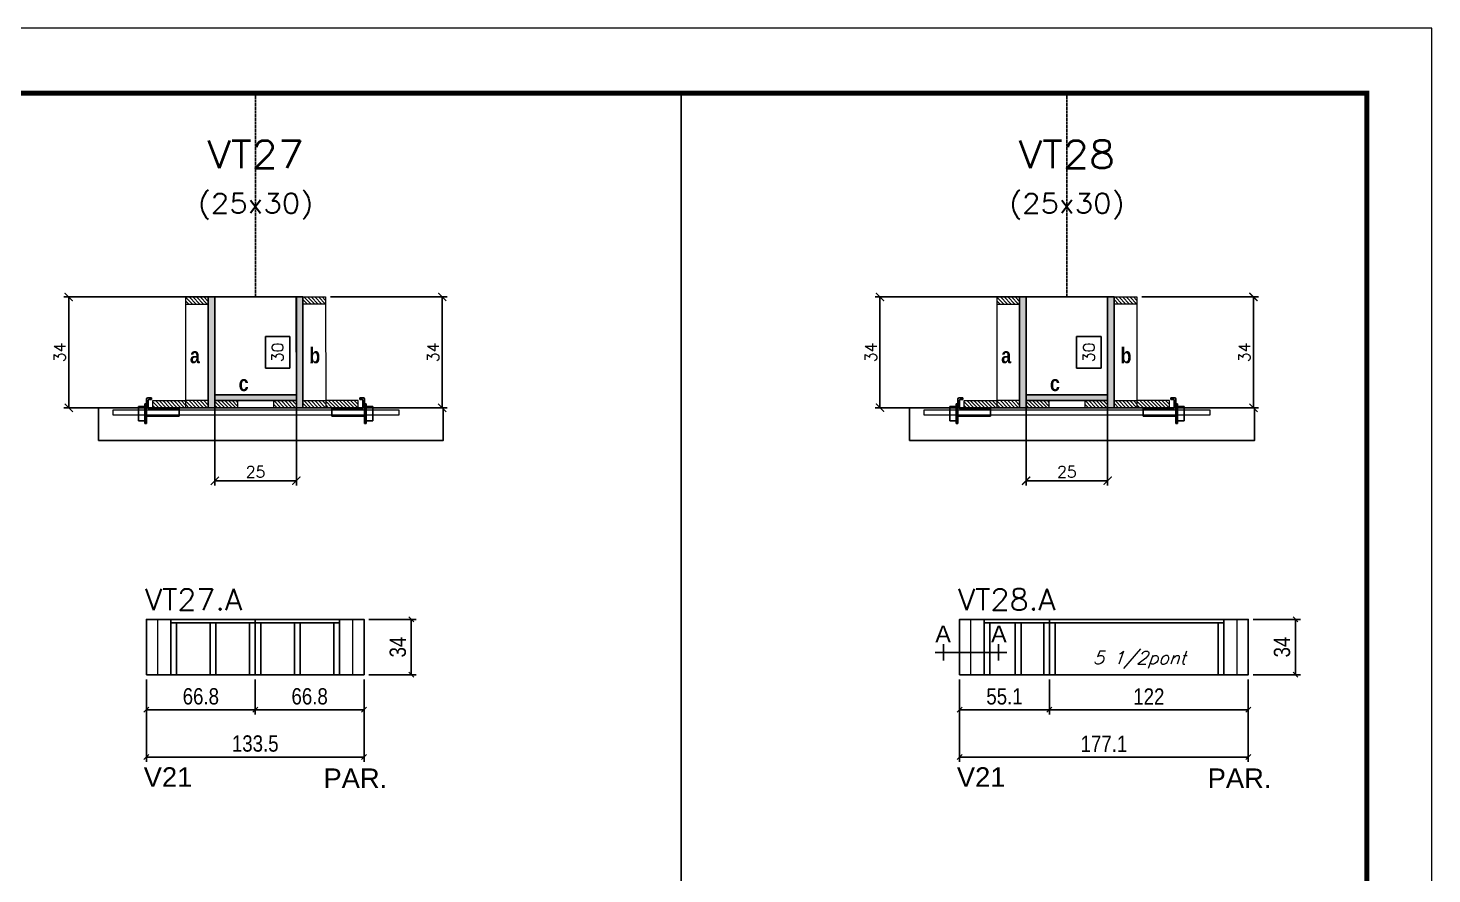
# Model space of a CAD drawing. Extents: x 137137 to 143418, y 10464 to 34486.
# Drawn here: x 137761 to 138622, y 27075 to 27594 of the extents above; entities that cross this region are included whole.
import ezdxf
from ezdxf.enums import TextEntityAlignment as Align

# ---------------------------------------------------------------- set-up
doc = ezdxf.new("R2010")
doc.units = 0
doc.linetypes.add('DASHED', pattern=[0.75, 0.5, -0.25])
doc.linetypes.add('HIDDEN', pattern=[0.375, 0.25, -0.125])
for name, color, linetype in [('5', 5, 'Continuous'), ('barrote', 251, 'Continuous'), ('COTA', 241, 'Continuous'), ('Cota Seção (2x)', 4, 'Continuous'), ('detalhes', 4, 'Continuous'), ('Painéis', 200, 'Continuous'), ('presilha', 1, 'Continuous'), ('SARR_2.2x7', 40, 'Continuous'), ('SARR_3.5x7', 81, 'Continuous'), ('texto', 7, 'Continuous'), ('Texto de Titulo', 7, 'Continuous'), ('Texto Qtd Sarr', 242, 'Continuous')]:
    doc.layers.add(name, color=color, linetype=linetype)
for name, color, linetype, lineweight in [('CONCRETO', 251, 'Continuous', 25), ('Escoras', 2, 'Continuous', 25), ('Folhas', 255, 'Continuous', 9), ('Hachura', 251, 'Continuous', 9), ('Madeira', 126, 'Continuous', 18), ('Sarr 2.2x7', 40, 'Continuous', 9), ('SARRAFO DE PRESSAO', 251, 'DASHED', 9), ('SCO-___-LAJ', 2, 'Continuous', 0), ('Texto Seção', 7, 'Continuous', 15)]:
    doc.layers.add(name, color=color, linetype=linetype, lineweight=lineweight)
doc.styles.add('ARIAL', font='arial.ttf')
doc.styles.add('COTA TECNICA', font='techl___.ttf', dxfattribs={"height": 10})
doc.styles.add('REGUA-120', font='ROMANS.shx', dxfattribs={"height": 15})
doc.styles.add('Romans', font='romans.shx')
doc.styles.get("Standard").update_dxf_attribs({"font": 'arial.ttf'})
doc.styles.add('TECNICA', font='techb___.ttf', dxfattribs={"height": 10})
doc.dimstyles.new('Cota Seção (2x)', dxfattribs={"dimtxt": 7, "dimasz": 5, "dimexe": 3, "dimexo": 3, "dimgap": 2, "dimtad": 3, "dimdec": 1, "dimlfac": 0.5, "dimzin": 12, "dimdsep": 46, "dimtxsty": 'Romans', "dimblk": 'ARCHTICK', "dimcen": 0, "dimclrd": 4, "dimclre": 4, "dimclrt": 1, "dimadec": 1, "dimazin": 3, "dimtfac": 1, "dimtdec": 1, "dimtmove": 0, "dimatfit": 3, "dimldrblk": 'OBLIQUE', "dimfxl": 1, "dimtolj": 1, "dimtzin": 12, "dimarcsym": 0})
doc.dimstyles.new('Cota Seção interna', dxfattribs={"dimtxt": 7, "dimasz": 6, "dimexe": 0.18, "dimexo": 2, "dimgap": -4, "dimtad": 3, "dimdec": 1, "dimlfac": 0.5, "dimzin": 12, "dimdsep": 46, "dimtxsty": 'Romans', "dimblk": 'ARCHTICK', "dimcen": 0.09, "dimse1": 1, "dimse2": 1, "dimsd1": 1, "dimsd2": 1, "dimclrd": 180, "dimclre": 5, "dimclrt": 1, "dimadec": 0, "dimazin": 3, "dimtfac": 1, "dimtdec": 1, "dimtofl": 0, "dimtmove": 0, "dimatfit": 3, "dimldrblk": 'ARCHTICK', "dimfxl": 1, "dimtolj": 1, "dimtzin": 0, "dimarcsym": 0})
doc.dimstyles.new('PAINEL', dxfattribs={"dimtxt": 10, "dimasz": 3, "dimexe": 3, "dimexo": 3, "dimgap": 3, "dimtad": 1, "dimdec": 1, "dimzin": 12, "dimdsep": 46, "dimtxsty": 'COTA TECNICA', "dimblk1": 'OBLIQUE', "dimblk2": 'OBLIQUE', "dimsah": 1, "dimcen": 0.9, "dimclrd": 4, "dimclre": 4, "dimclrt": 240, "dimadec": 1, "dimazin": 3, "dimtfac": 1, "dimtdec": 1, "dimtmove": 0, "dimatfit": 3, "dimfxl": 1, "dimtolj": 1, "dimtzin": 12, "dimarcsym": 0})
pattern_1 = [(315, (161341.9404, 19131.6818), (1.12253202, 1.12253202), [])]
pattern_2 = [(315, (161329.9404, 19131.6818), (1.12253202, 1.12253202), [])]
pattern_3 = [(315, (160844.2044, 19131.6818), (1.12253202, 1.12253202), [])]
pattern_4 = [(315, (160832.2044, 19131.6818), (1.12253202, 1.12253202), [])]

# ---------------------------------------------------------------- blocks, each defined once
blk = doc.blocks.new('_ArchTick')
at = {"color": 0, "linetype": 'ByBlock', "const_width": 0.15}
blk.add_lwpolyline([(-0.5, -0.5), (0.5, 0.5)], dxfattribs=at)
blk = doc.blocks.new('*D295')
at = {"layer": 'COTA', "color": 4, "lineweight": -2, "transparency": 16777216}
for p, q in [((138370.32, 27429.33), (138280.67, 27429.33)), ((138283.67, 27361.33), (138283.67, 27429.33)), ((138332.32, 27361.33), (138280.67, 27361.33))]:
    blk.add_line(p, q, dxfattribs=at)
at = {"layer": 'Defpoints', "color": 0, "transparency": 16777216}
for p in [(138283.67, 27429.33), (138373.32, 27429.33), (138335.32, 27361.33)]:
    blk.add_point(p, dxfattribs=at)
at = {"layer": 'COTA', "color": 4, "lineweight": -2, "transparency": 16777216, "xscale": 5, "yscale": 5, "zscale": 5}
for p, rotation in [((138283.67, 27429.33), 90), ((138283.67, 27361.33), 270)]:
    blk.add_blockref('_ArchTick', p, dxfattribs=dict(at, rotation=rotation))
at = {"layer": 'COTA', "color": 1, "transparency": 16777216, "insert": (138278.17, 27395.33), "char_height": 7, "attachment_point": 5, "rotation": 90, "style": 'Romans'}
blk.add_mtext('\\A1;34', dxfattribs=at)
blk = doc.blocks.new('_Oblique')
at = {"color": 0, "linetype": 'ByBlock', "lineweight": -2}
blk.add_line((-0.5, -0.5), (0.5, 0.5), dxfattribs=at)
blk = doc.blocks.new('*D296')
at = {"layer": 'COTA', "color": 4, "lineweight": -2, "transparency": 16777216}
for p, q in [((138444.31, 27429.33), (138515.8, 27429.33)), ((138512.8, 27361.33), (138512.8, 27429.33)), ((138464.32, 27361.33), (138515.8, 27361.33))]:
    blk.add_line(p, q, dxfattribs=at)
at = {"layer": 'Defpoints', "color": 0, "transparency": 16777216}
for p in [(138441.31, 27429.33), (138512.8, 27429.33), (138461.32, 27361.33)]:
    blk.add_point(p, dxfattribs=at)
at = {"layer": 'COTA', "color": 4, "lineweight": -2, "transparency": 16777216, "xscale": 5, "yscale": 5, "zscale": 5}
for p, rotation in [((138512.8, 27429.33), 90), ((138512.8, 27361.33), 270)]:
    blk.add_blockref('_ArchTick', p, dxfattribs=dict(at, rotation=rotation))
at = {"layer": 'COTA', "color": 1, "transparency": 16777216, "insert": (138507.3, 27395.33), "char_height": 7, "attachment_point": 5, "rotation": 90, "style": 'Romans'}
blk.add_mtext('\\A1;34', dxfattribs=at)
blk = doc.blocks.new('*D297')
at = {"layer": 'Cota Seção (2x)', "color": 180, "lineweight": -2, "transparency": 16777216}
for p, q in [((138419.32, 27404.99), (138404.32, 27404.99)), ((138404.32, 27404.99), (138404.32, 27385.66)), ((138419.32, 27385.66), (138419.32, 27404.99)), ((138404.32, 27385.66), (138419.32, 27385.66))]:
    blk.add_line(p, q, dxfattribs=at)
at = {"layer": 'Defpoints', "color": 0, "transparency": 16777216}
for p in [(138423.31, 27429.33), (138423.32, 27429.33), (138423.32, 27369.33)]:
    blk.add_point(p, dxfattribs=at)
at = {"layer": 'Cota Seção (2x)', "color": 1, "transparency": 16777216, "insert": (138411.82, 27395.33), "char_height": 7, "attachment_point": 5, "rotation": 90, "style": 'Romans'}
blk.add_mtext('\\A1;30', dxfattribs=at)
blk = doc.blocks.new('titulo1')
at = {"layer": 'Defpoints', "color": 252, "linetype": 'HIDDEN', "ltscale": 2}
blk.add_line((0, 0), (0, 125), dxfattribs=at)
at = {"layer": 'Defpoints', "style": 'Romans', "oblique": 15}
blk.add_attdef('FOLHA', text='', height=10, dxfattribs=at).set_placement((0, 15.58), align=Align.MIDDLE_CENTER)
at = {"layer": 'Texto Qtd Sarr', "color": 3, "style": 'Romans', "oblique": 15}
for tag, height, p in [('TITULO', 17, (0, 71.45)), ('SEÇÃO', 12, (0, 41.55))]:
    blk.add_attdef(tag, text='', height=height, dxfattribs=at).set_placement(p, align=Align.MIDDLE_CENTER)
blk = doc.blocks.new('PRESILHA METÁLICA 1')
at = {"layer": 'presilha'}
for p, q in [((0, 13), (6, 13)), ((0, 13), (0, 0)), ((6, 15.5), (7.5, 15.5)), ((6, -2.5), (6, 15.5)), ((6, 13), (6, 0)), ((7.5, 10.6), (7.5, 19.9)), ((7.5, 15.5), (7.5, -2.5)), ((12, 21), (8.6, 21)), ((9, 11.6), (9, 18.9)), ((12, 19.5), (9.6, 19.5)), ((12, 21), (12, 19.5)), ((6, 0), (0, 0)), ((37.5, 4.1), (7.5, 4.1)), ((37.5, 11), (9.6, 11)), ((37.5, 11), (37.5, 4.1)), ((7.5, -2.5), (6, -2.5))]:
    blk.add_line(p, q, dxfattribs=at)
for centre, radius, start, end in [((8.6, 19.9), 1.14, 90, 180), ((9.6, 18.9), 0.57, 90, 180), ((9.6, 11.6), 0.57, 180, 270)]:
    blk.add_arc(centre, radius, start, end, dxfattribs=at)
blk = doc.blocks.new('*D298')
at = {"layer": 'COTA', "color": 4, "lineweight": -2, "transparency": 16777216}
for p, q in [((138373.32, 27362.73), (138373.32, 27313.6)), ((138423.32, 27362.73), (138423.32, 27313.6)), ((138373.32, 27316.6), (138423.32, 27316.6))]:
    blk.add_line(p, q, dxfattribs=at)
at = {"layer": 'Defpoints', "color": 0, "transparency": 16777216}
for p in [(138373.32, 27365.73), (138423.32, 27365.73), (138423.32, 27316.6)]:
    blk.add_point(p, dxfattribs=at)
at = {"layer": 'COTA', "color": 4, "lineweight": -2, "transparency": 16777216, "xscale": 5, "yscale": 5, "zscale": 5, "rotation": 180}
blk.add_blockref('_ArchTick', (138373.32, 27316.6), dxfattribs=at)
at = {"layer": 'COTA', "color": 4, "lineweight": -2, "transparency": 16777216, "xscale": 5, "yscale": 5, "zscale": 5}
blk.add_blockref('_ArchTick', (138423.32, 27316.6), dxfattribs=at)
at = {"layer": 'COTA', "color": 1, "transparency": 16777216, "insert": (138398.32, 27322.1), "char_height": 7, "attachment_point": 5, "style": 'Romans'}
blk.add_mtext('\\A1;25', dxfattribs=at)
blk = doc.blocks.new('*D299')
at = {"layer": 'COTA', "color": 4, "linetype": 'ByBlock', "lineweight": -2, "transparency": 16777216}
for p, q in [((138512.6, 27231.53), (138541.58, 27231.53)), ((138538.58, 27231.53), (138538.58, 27197.53)), ((138512.6, 27197.53), (138541.58, 27197.53))]:
    blk.add_line(p, q, dxfattribs=at)
at = {"layer": 'Defpoints', "color": 0, "linetype": 'ByBlock', "transparency": 16777216}
for p in [(138509.6, 27231.53), (138509.6, 27197.53), (138538.58, 27197.53)]:
    blk.add_point(p, dxfattribs=at)
at = {"layer": 'COTA', "color": 4, "linetype": 'ByBlock', "lineweight": -2, "transparency": 16777216, "xscale": 3, "yscale": 3, "zscale": 3}
for p, rotation in [((138538.58, 27231.53), 90), ((138538.58, 27197.53), 270)]:
    blk.add_blockref('_Oblique', p, dxfattribs=dict(at, rotation=rotation))
at = {"layer": 'COTA', "color": 240, "linetype": 'ByBlock', "transparency": 16777216, "insert": (138530.36, 27214.53), "char_height": 10, "attachment_point": 5, "rotation": 90, "style": 'COTA TECNICA'}
blk.add_mtext('\\A1;34', dxfattribs=at)
blk = doc.blocks.new('*D300')
at = {"layer": 'Defpoints', "color": 0, "linetype": 'ByBlock', "transparency": 16777216}
for p in [(138332.5, 27197.53), (138509.6, 27197.53), (138332.5, 27147.05)]:
    blk.add_point(p, dxfattribs=at)
at = {"layer": 'Escoras', "color": 4, "linetype": 'ByBlock', "lineweight": -2, "transparency": 16777216}
for p, q in [((138332.5, 27194.53), (138332.5, 27144.05)), ((138509.6, 27194.53), (138509.6, 27144.05)), ((138509.6, 27147.05), (138332.5, 27147.05))]:
    blk.add_line(p, q, dxfattribs=at)
at = {"layer": 'Escoras', "color": 4, "linetype": 'ByBlock', "lineweight": -2, "transparency": 16777216, "xscale": 3, "yscale": 3, "zscale": 3, "rotation": 180}
blk.add_blockref('_Oblique', (138332.5, 27147.05), dxfattribs=at)
at = {"layer": 'Escoras', "color": 4, "linetype": 'ByBlock', "lineweight": -2, "transparency": 16777216, "xscale": 3, "yscale": 3, "zscale": 3}
blk.add_blockref('_Oblique', (138509.6, 27147.05), dxfattribs=at)
at = {"layer": 'Escoras', "color": 240, "linetype": 'ByBlock', "transparency": 16777216, "insert": (138421.05, 27155.13), "char_height": 10, "attachment_point": 5, "style": 'COTA TECNICA'}
blk.add_mtext('\\A1;177.1', dxfattribs=at)
blk = doc.blocks.new('*D843')
at = {"layer": 'Defpoints', "color": 0, "linetype": 'ByBlock', "transparency": 16777216}
for p in [(138332.5, 27197.53), (138387.6, 27197.53), (138387.6, 27176.1)]:
    blk.add_point(p, dxfattribs=at)
at = {"layer": 'Escoras', "color": 4, "linetype": 'ByBlock', "lineweight": -2, "transparency": 16777216}
for p, q in [((138332.5, 27194.53), (138332.5, 27173.1)), ((138387.6, 27194.53), (138387.6, 27173.1)), ((138332.5, 27176.1), (138387.6, 27176.1))]:
    blk.add_line(p, q, dxfattribs=at)
at = {"layer": 'Escoras', "color": 4, "linetype": 'ByBlock', "lineweight": -2, "transparency": 16777216, "xscale": 3, "yscale": 3, "zscale": 3, "rotation": 180}
blk.add_blockref('_Oblique', (138332.5, 27176.1), dxfattribs=at)
at = {"layer": 'Escoras', "color": 4, "linetype": 'ByBlock', "lineweight": -2, "transparency": 16777216, "xscale": 3, "yscale": 3, "zscale": 3}
blk.add_blockref('_Oblique', (138387.6, 27176.1), dxfattribs=at)
at = {"layer": 'Escoras', "color": 240, "linetype": 'ByBlock', "transparency": 16777216, "insert": (138360.05, 27184.21), "char_height": 10, "attachment_point": 5, "style": 'COTA TECNICA'}
blk.add_mtext('\\A1;55.1', dxfattribs=at)
blk = doc.blocks.new('*D844')
at = {"layer": 'Defpoints', "color": 0, "linetype": 'ByBlock', "transparency": 16777216}
for p in [(138387.6, 27197.53), (138509.6, 27197.53), (138509.6, 27176.1)]:
    blk.add_point(p, dxfattribs=at)
at = {"layer": 'Escoras', "color": 4, "linetype": 'ByBlock', "lineweight": -2, "transparency": 16777216}
for p, q in [((138387.6, 27194.53), (138387.6, 27173.1)), ((138509.6, 27194.53), (138509.6, 27173.1)), ((138387.6, 27176.1), (138509.6, 27176.1))]:
    blk.add_line(p, q, dxfattribs=at)
at = {"layer": 'Escoras', "color": 4, "linetype": 'ByBlock', "lineweight": -2, "transparency": 16777216, "xscale": 3, "yscale": 3, "zscale": 3, "rotation": 180}
blk.add_blockref('_Oblique', (138387.6, 27176.1), dxfattribs=at)
at = {"layer": 'Escoras', "color": 4, "linetype": 'ByBlock', "lineweight": -2, "transparency": 16777216, "xscale": 3, "yscale": 3, "zscale": 3}
blk.add_blockref('_Oblique', (138509.6, 27176.1), dxfattribs=at)
at = {"layer": 'Escoras', "color": 240, "linetype": 'ByBlock', "transparency": 16777216, "insert": (138448.6, 27184.16), "char_height": 10, "attachment_point": 5, "style": 'COTA TECNICA'}
blk.add_mtext('\\A1;122', dxfattribs=at)
blk = doc.blocks.new('*D303')
at = {"layer": 'COTA', "color": 4, "lineweight": -2, "transparency": 16777216}
for p, q in [((137872.58, 27429.33), (137782.94, 27429.33)), ((137785.94, 27361.33), (137785.94, 27429.33)), ((137834.58, 27361.33), (137782.94, 27361.33))]:
    blk.add_line(p, q, dxfattribs=at)
at = {"layer": 'Defpoints', "color": 0, "transparency": 16777216}
for p in [(137785.94, 27429.33), (137875.58, 27429.33), (137837.58, 27361.33)]:
    blk.add_point(p, dxfattribs=at)
at = {"layer": 'COTA', "color": 4, "lineweight": -2, "transparency": 16777216, "xscale": 5, "yscale": 5, "zscale": 5}
for p, rotation in [((137785.94, 27429.33), 90), ((137785.94, 27361.33), 270)]:
    blk.add_blockref('_ArchTick', p, dxfattribs=dict(at, rotation=rotation))
at = {"layer": 'COTA', "color": 1, "transparency": 16777216, "insert": (137780.44, 27395.33), "char_height": 7, "attachment_point": 5, "rotation": 90, "style": 'Romans'}
blk.add_mtext('\\A1;34', dxfattribs=at)
blk = doc.blocks.new('*D304')
at = {"layer": 'COTA', "color": 4, "lineweight": -2, "transparency": 16777216}
for p, q in [((137946.57, 27429.33), (138018.06, 27429.33)), ((138015.06, 27361.33), (138015.06, 27429.33)), ((137966.58, 27361.33), (138018.06, 27361.33))]:
    blk.add_line(p, q, dxfattribs=at)
at = {"layer": 'Defpoints', "color": 0, "transparency": 16777216}
for p in [(137943.57, 27429.33), (138015.06, 27429.33), (137963.58, 27361.33)]:
    blk.add_point(p, dxfattribs=at)
at = {"layer": 'COTA', "color": 4, "lineweight": -2, "transparency": 16777216, "xscale": 5, "yscale": 5, "zscale": 5}
for p, rotation in [((138015.06, 27429.33), 90), ((138015.06, 27361.33), 270)]:
    blk.add_blockref('_ArchTick', p, dxfattribs=dict(at, rotation=rotation))
at = {"layer": 'COTA', "color": 1, "transparency": 16777216, "insert": (138009.56, 27395.33), "char_height": 7, "attachment_point": 5, "rotation": 90, "style": 'Romans'}
blk.add_mtext('\\A1;34', dxfattribs=at)
blk = doc.blocks.new('*D305')
at = {"layer": 'Cota Seção (2x)', "color": 180, "lineweight": -2, "transparency": 16777216}
for p, q in [((137921.58, 27404.99), (137906.58, 27404.99)), ((137906.58, 27404.99), (137906.58, 27385.66)), ((137921.58, 27385.66), (137921.58, 27404.99)), ((137906.58, 27385.66), (137921.58, 27385.66))]:
    blk.add_line(p, q, dxfattribs=at)
at = {"layer": 'Defpoints', "color": 0, "transparency": 16777216}
for p in [(137925.57, 27429.33), (137925.58, 27429.33), (137925.58, 27369.33)]:
    blk.add_point(p, dxfattribs=at)
at = {"layer": 'Cota Seção (2x)', "color": 1, "transparency": 16777216, "insert": (137914.08, 27395.33), "char_height": 7, "attachment_point": 5, "rotation": 90, "style": 'Romans'}
blk.add_mtext('\\A1;30', dxfattribs=at)
blk = doc.blocks.new('*D306')
at = {"layer": 'COTA', "color": 4, "lineweight": -2, "transparency": 16777216}
for p, q in [((137875.58, 27362.73), (137875.58, 27313.6)), ((137925.58, 27362.73), (137925.58, 27313.6)), ((137875.58, 27316.6), (137925.58, 27316.6))]:
    blk.add_line(p, q, dxfattribs=at)
at = {"layer": 'Defpoints', "color": 0, "transparency": 16777216}
for p in [(137875.58, 27365.73), (137925.58, 27365.73), (137925.58, 27316.6)]:
    blk.add_point(p, dxfattribs=at)
at = {"layer": 'COTA', "color": 4, "lineweight": -2, "transparency": 16777216, "xscale": 5, "yscale": 5, "zscale": 5, "rotation": 180}
blk.add_blockref('_ArchTick', (137875.58, 27316.6), dxfattribs=at)
at = {"layer": 'COTA', "color": 4, "lineweight": -2, "transparency": 16777216, "xscale": 5, "yscale": 5, "zscale": 5}
blk.add_blockref('_ArchTick', (137925.58, 27316.6), dxfattribs=at)
at = {"layer": 'COTA', "color": 1, "transparency": 16777216, "insert": (137900.58, 27322.1), "char_height": 7, "attachment_point": 5, "style": 'Romans'}
blk.add_mtext('\\A1;25', dxfattribs=at)
blk = doc.blocks.new('*D307')
at = {"layer": 'COTA', "color": 4, "linetype": 'ByBlock', "lineweight": -2, "transparency": 16777216}
for p, q in [((137970.11, 27231.53), (137999.09, 27231.53)), ((137996.09, 27231.53), (137996.09, 27197.53)), ((137970.11, 27197.53), (137999.09, 27197.53))]:
    blk.add_line(p, q, dxfattribs=at)
at = {"layer": 'Defpoints', "color": 0, "linetype": 'ByBlock', "transparency": 16777216}
for p in [(137967.11, 27231.53), (137967.11, 27197.53), (137996.09, 27197.53)]:
    blk.add_point(p, dxfattribs=at)
at = {"layer": 'COTA', "color": 4, "linetype": 'ByBlock', "lineweight": -2, "transparency": 16777216, "xscale": 3, "yscale": 3, "zscale": 3}
for p, rotation in [((137996.09, 27231.53), 90), ((137996.09, 27197.53), 270)]:
    blk.add_blockref('_Oblique', p, dxfattribs=dict(at, rotation=rotation))
at = {"layer": 'COTA', "color": 240, "linetype": 'ByBlock', "transparency": 16777216, "insert": (137987.87, 27214.53), "char_height": 10, "attachment_point": 5, "rotation": 90, "style": 'COTA TECNICA'}
blk.add_mtext('\\A1;34', dxfattribs=at)
blk = doc.blocks.new('*D308')
at = {"layer": 'Defpoints', "color": 0, "linetype": 'ByBlock', "transparency": 16777216}
for p in [(137833.61, 27197.53), (137967.11, 27197.53), (137833.61, 27147.05)]:
    blk.add_point(p, dxfattribs=at)
at = {"layer": 'Escoras', "color": 4, "linetype": 'ByBlock', "lineweight": -2, "transparency": 16777216}
for p, q in [((137833.61, 27194.53), (137833.61, 27144.05)), ((137967.11, 27194.53), (137967.11, 27144.05)), ((137967.11, 27147.05), (137833.61, 27147.05))]:
    blk.add_line(p, q, dxfattribs=at)
at = {"layer": 'Escoras', "color": 4, "linetype": 'ByBlock', "lineweight": -2, "transparency": 16777216, "xscale": 3, "yscale": 3, "zscale": 3, "rotation": 180}
blk.add_blockref('_Oblique', (137833.61, 27147.05), dxfattribs=at)
at = {"layer": 'Escoras', "color": 4, "linetype": 'ByBlock', "lineweight": -2, "transparency": 16777216, "xscale": 3, "yscale": 3, "zscale": 3}
blk.add_blockref('_Oblique', (137967.11, 27147.05), dxfattribs=at)
at = {"layer": 'Escoras', "color": 240, "linetype": 'ByBlock', "transparency": 16777216, "insert": (137900.36, 27155.27), "char_height": 10, "attachment_point": 5, "style": 'COTA TECNICA'}
blk.add_mtext('\\A1;133.5', dxfattribs=at)
blk = doc.blocks.new('*D847')
at = {"layer": 'Defpoints', "color": 0, "linetype": 'ByBlock', "transparency": 16777216}
for p in [(137833.61, 27197.53), (137900.36, 27197.53), (137900.36, 27176.1)]:
    blk.add_point(p, dxfattribs=at)
at = {"layer": 'Escoras', "color": 4, "linetype": 'ByBlock', "lineweight": -2, "transparency": 16777216}
for p, q in [((137833.61, 27194.53), (137833.61, 27173.1)), ((137900.36, 27194.53), (137900.36, 27173.1)), ((137833.61, 27176.1), (137900.36, 27176.1))]:
    blk.add_line(p, q, dxfattribs=at)
at = {"layer": 'Escoras', "color": 4, "linetype": 'ByBlock', "lineweight": -2, "transparency": 16777216, "xscale": 3, "yscale": 3, "zscale": 3, "rotation": 180}
blk.add_blockref('_Oblique', (137833.61, 27176.1), dxfattribs=at)
at = {"layer": 'Escoras', "color": 4, "linetype": 'ByBlock', "lineweight": -2, "transparency": 16777216, "xscale": 3, "yscale": 3, "zscale": 3}
blk.add_blockref('_Oblique', (137900.36, 27176.1), dxfattribs=at)
at = {"layer": 'Escoras', "color": 240, "linetype": 'ByBlock', "transparency": 16777216, "insert": (137866.99, 27184.22), "char_height": 10, "attachment_point": 5, "style": 'COTA TECNICA'}
blk.add_mtext('\\A1;66.8', dxfattribs=at)
blk = doc.blocks.new('*D848')
at = {"layer": 'Defpoints', "color": 0, "linetype": 'ByBlock', "transparency": 16777216}
for p in [(137900.36, 27197.53), (137967.11, 27197.53), (137967.11, 27176.1)]:
    blk.add_point(p, dxfattribs=at)
at = {"layer": 'Escoras', "color": 4, "linetype": 'ByBlock', "lineweight": -2, "transparency": 16777216}
for p, q in [((137900.36, 27194.53), (137900.36, 27173.1)), ((137967.11, 27194.53), (137967.11, 27173.1)), ((137900.36, 27176.1), (137967.11, 27176.1))]:
    blk.add_line(p, q, dxfattribs=at)
at = {"layer": 'Escoras', "color": 4, "linetype": 'ByBlock', "lineweight": -2, "transparency": 16777216, "xscale": 3, "yscale": 3, "zscale": 3, "rotation": 180}
blk.add_blockref('_Oblique', (137900.36, 27176.1), dxfattribs=at)
at = {"layer": 'Escoras', "color": 4, "linetype": 'ByBlock', "lineweight": -2, "transparency": 16777216, "xscale": 3, "yscale": 3, "zscale": 3}
blk.add_blockref('_Oblique', (137967.11, 27176.1), dxfattribs=at)
at = {"layer": 'Escoras', "color": 240, "linetype": 'ByBlock', "transparency": 16777216, "insert": (137933.74, 27184.22), "char_height": 10, "attachment_point": 5, "style": 'COTA TECNICA'}
blk.add_mtext('\\A1;66.8', dxfattribs=at)
blk = doc.blocks.new('9999999999')
at = {"layer": 'Folhas'}
blk.add_lwpolyline([(98138.98, 34190.21), (99623.98, 34190.21), (99623.98, 35240.21), (98138.98, 35240.21)], close=True, dxfattribs=at)
at = {"layer": 'Folhas', "color": 30, "const_width": 3}
blk.add_lwpolyline([(98213.98, 34230.21), (99583.98, 34230.21), (99583.98, 35200.21), (98213.98, 35200.21)], close=True, dxfattribs=at)

msp = doc.modelspace()

# ---------------------------------------------------------------- hatches: boundary and pattern name
at = {"layer": 'Hachura'}
h = msp.add_hatch(dxfattribs=at)
h.set_pattern_fill('ANSI31', color=256, scale=0.5, angle=270, style=0)
h.set_pattern_definition([(315, (160832.2044, 19121.6818), (1.12253202, 1.12253202), [])])
h.paths.add_polyline_path([(137871.58, 27424.93), (137871.58, 27429.33), (137857.58, 27429.33), (137857.58, 27424.93)])
h = msp.add_hatch(color=256, dxfattribs=at)
h.dxf.hatch_style = 1
h.paths.add_polyline_path([(137871.58, 27429.33), (137875.58, 27429.33), (137875.58, 27361.33), (137871.58, 27361.33)])
h = msp.add_hatch(color=256, dxfattribs=at)
h.dxf.hatch_style = 1
h.paths.add_polyline_path([(137929.57, 27429.33), (137925.57, 27429.33), (137925.58, 27361.33), (137929.58, 27361.33)])
h = msp.add_hatch(dxfattribs=at)
h.set_pattern_fill('ANSI31', color=256, scale=0.5, angle=270, style=0)
h.set_pattern_definition([(315, (160844.2141, 19121.6818), (1.12253202, 1.12253202), [])])
h.paths.add_polyline_path([(137929.57, 27424.93), (137929.57, 27429.33), (137943.57, 27429.33), (137943.57, 27424.93)])
h = msp.add_hatch(dxfattribs=at)
h.set_pattern_fill('ANSI31', color=256, scale=0.5, angle=270, style=0)
h.set_pattern_definition([(315, (161329.9404, 19121.6818), (1.12253202, 1.12253202), [])])
h.paths.add_polyline_path([(138369.32, 27424.93), (138369.32, 27429.33), (138355.32, 27429.33), (138355.32, 27424.93)])
h = msp.add_hatch(color=256, dxfattribs=at)
h.dxf.hatch_style = 1
h.paths.add_polyline_path([(138369.32, 27429.33), (138373.32, 27429.33), (138373.32, 27361.33), (138369.32, 27361.33)])
h = msp.add_hatch(color=256, dxfattribs=at)
h.dxf.hatch_style = 1
h.paths.add_polyline_path([(138427.31, 27429.33), (138423.31, 27429.33), (138423.32, 27361.33), (138427.32, 27361.33)])
h = msp.add_hatch(dxfattribs=at)
h.set_pattern_fill('ANSI31', color=256, scale=0.5, angle=270, style=0)
h.set_pattern_definition([(315, (161341.95, 19121.6818), (1.12253202, 1.12253202), [])])
h.paths.add_polyline_path([(138427.31, 27424.93), (138427.31, 27429.33), (138441.31, 27429.33), (138441.31, 27424.93)])
h = msp.add_hatch(dxfattribs=at)
h.set_pattern_fill('ANSI31', color=256, scale=0.5, angle=270, style=0)
h.set_pattern_definition(pattern_4)
h.paths.add_polyline_path([(137837.58, 27361.33), (137837.58, 27365.73), (137857.58, 27365.73), (137857.58, 27361.33)])
h = msp.add_hatch(dxfattribs=at)
h.set_pattern_fill('ANSI31', color=256, scale=0.5, angle=270, style=0)
h.set_pattern_definition([(315, (160832.2044, 19058.0818), (1.12253202, 1.12253202), [])])
h.paths.add_polyline_path([(137871.58, 27361.33), (137871.58, 27365.73), (137857.58, 27365.73), (137857.58, 27361.33)])
h = msp.add_hatch(color=256, dxfattribs=at)
h.dxf.hatch_style = 1
h.paths.add_polyline_path([(137875.58, 27365.73), (137875.58, 27369.33), (137925.58, 27369.33), (137925.58, 27365.73)])
h = msp.add_hatch(dxfattribs=at)
h.set_pattern_fill('ANSI31', color=256, scale=0.5, angle=270, style=0)
h.set_pattern_definition(pattern_4)
h.paths.add_polyline_path([(137875.58, 27361.33), (137875.58, 27365.73), (137889.58, 27365.73), (137889.58, 27361.33)])
h = msp.add_hatch(dxfattribs=at)
h.set_pattern_fill('ANSI31', color=256, scale=0.5, angle=270, style=0)
h.set_pattern_definition(pattern_3)
h.paths.add_polyline_path([(137925.58, 27361.33), (137925.58, 27365.73), (137911.58, 27365.73), (137911.58, 27361.33)])
h = msp.add_hatch(dxfattribs=at)
h.set_pattern_fill('ANSI31', color=256, scale=0.5, angle=270, style=0)
h.set_pattern_definition([(315, (160844.2044, 19058.0818), (1.12253202, 1.12253202), [])])
h.paths.add_polyline_path([(137929.58, 27361.33), (137929.58, 27365.73), (137943.58, 27365.73), (137943.58, 27361.33)])
h = msp.add_hatch(dxfattribs=at)
h.set_pattern_fill('ANSI31', color=256, scale=0.5, angle=270, style=0)
h.set_pattern_definition(pattern_3)
h.paths.add_polyline_path([(137963.58, 27361.33), (137963.58, 27365.73), (137943.58, 27365.73), (137943.58, 27361.33)])
h = msp.add_hatch(dxfattribs=at)
h.set_pattern_fill('ANSI31', color=256, scale=0.5, angle=270, style=0)
h.set_pattern_definition(pattern_2)
h.paths.add_polyline_path([(138335.32, 27361.33), (138335.32, 27365.73), (138355.32, 27365.73), (138355.32, 27361.33)])
h = msp.add_hatch(dxfattribs=at)
h.set_pattern_fill('ANSI31', color=256, scale=0.5, angle=270, style=0)
h.set_pattern_definition([(315, (161329.9404, 19058.0818), (1.12253202, 1.12253202), [])])
h.paths.add_polyline_path([(138369.32, 27361.33), (138369.32, 27365.73), (138355.32, 27365.73), (138355.32, 27361.33)])
h = msp.add_hatch(color=256, dxfattribs=at)
h.dxf.hatch_style = 1
h.paths.add_polyline_path([(138373.32, 27365.73), (138373.32, 27369.33), (138423.32, 27369.33), (138423.32, 27365.73)])
h = msp.add_hatch(dxfattribs=at)
h.set_pattern_fill('ANSI31', color=256, scale=0.5, angle=270, style=0)
h.set_pattern_definition(pattern_2)
h.paths.add_polyline_path([(138373.32, 27361.33), (138373.32, 27365.73), (138387.32, 27365.73), (138387.32, 27361.33)])
h = msp.add_hatch(dxfattribs=at)
h.set_pattern_fill('ANSI31', color=256, scale=0.5, angle=270, style=0)
h.set_pattern_definition(pattern_1)
h.paths.add_polyline_path([(138423.32, 27361.33), (138423.32, 27365.73), (138409.32, 27365.73), (138409.32, 27361.33)])
h = msp.add_hatch(dxfattribs=at)
h.set_pattern_fill('ANSI31', color=256, scale=0.5, angle=270, style=0)
h.set_pattern_definition([(315, (161341.9404, 19058.0818), (1.12253202, 1.12253202), [])])
h.paths.add_polyline_path([(138427.32, 27361.33), (138427.32, 27365.73), (138441.32, 27365.73), (138441.32, 27361.33)])
h = msp.add_hatch(dxfattribs=at)
h.set_pattern_fill('ANSI31', color=256, scale=0.5, angle=270, style=0)
h.set_pattern_definition(pattern_1)
h.paths.add_polyline_path([(138461.32, 27361.33), (138461.32, 27365.73), (138441.32, 27365.73), (138441.32, 27361.33)])

# ---------------------------------------------------------------- linework, layer by layer
at = {"layer": 'barrote'}
for points in [[(137804.13, 27341.33), (138015.71, 27341.33), (138015.71, 27361.33), (137804.13, 27361.33)], [(138301.86, 27341.33), (138513.45, 27341.33), (138513.45, 27361.33), (138301.86, 27361.33)]]:
    msp.add_lwpolyline(points, close=True, dxfattribs=at)
at = {"layer": 'CONCRETO'}
for points in [[(137875.58, 27429.33), (137875.58, 27429.33), (137875.58, 27429.33), (137875.58, 27429.33), (137925.58, 27429.33), (137925.58, 27429.33), (137925.58, 27429.33), (137925.58, 27369.33), (137875.58, 27369.33), (137875.58, 27429.33)], [(138373.32, 27429.33), (138373.32, 27429.33), (138373.32, 27429.33), (138373.32, 27429.33), (138423.32, 27429.33), (138423.32, 27429.33), (138423.32, 27429.33), (138423.32, 27369.33), (138373.32, 27369.33), (138373.32, 27429.33)]]:
    msp.add_lwpolyline(points, close=True, dxfattribs=at)
at = {"layer": 'COTA', "linetype": 'ByBlock'}
msp.add_line((138161.66, 26783.57), (138161.66, 27554.33), dxfattribs=at)
at = {"layer": 'detalhes'}
for p, q in [((138361.42, 27211.2), (138317.58, 27211.2)), ((138322.58, 27216.2), (138322.58, 27206.2)), ((138356.42, 27216.2), (138356.42, 27206.2))]:
    msp.add_line(p, q, dxfattribs=at)
at = {"layer": 'Madeira'}
for points in [[(137871.58, 27424.93), (137871.58, 27429.33), (137857.58, 27429.33), (137857.58, 27424.93)], [(137871.58, 27429.33), (137857.58, 27429.33), (137857.58, 27361.33), (137871.58, 27361.33)], [(137929.57, 27424.93), (137929.57, 27429.33), (137943.57, 27429.33), (137943.57, 27424.93)], [(137929.57, 27429.33), (137943.57, 27429.33), (137943.58, 27361.33), (137929.58, 27361.33)], [(138369.32, 27424.93), (138369.32, 27429.33), (138355.32, 27429.33), (138355.32, 27424.93)], [(138369.32, 27429.33), (138355.32, 27429.33), (138355.32, 27361.33), (138369.32, 27361.33)], [(138427.31, 27424.93), (138427.31, 27429.33), (138441.31, 27429.33), (138441.31, 27424.93)], [(138427.31, 27429.33), (138441.31, 27429.33), (138441.32, 27361.33), (138427.32, 27361.33)], [(137837.58, 27361.33), (137837.58, 27365.73), (137857.58, 27365.73), (137857.58, 27361.33)], [(137871.58, 27361.33), (137871.58, 27365.73), (137857.58, 27365.73), (137857.58, 27361.33)], [(137875.58, 27361.33), (137875.58, 27365.73), (137889.58, 27365.73), (137889.58, 27361.33)], [(137925.58, 27361.33), (137925.58, 27365.73), (137911.58, 27365.73), (137911.58, 27361.33)], [(137929.58, 27361.33), (137929.58, 27365.73), (137943.58, 27365.73), (137943.58, 27361.33)], [(137963.58, 27361.33), (137963.58, 27365.73), (137943.58, 27365.73), (137943.58, 27361.33)], [(138335.32, 27361.33), (138335.32, 27365.73), (138355.32, 27365.73), (138355.32, 27361.33)], [(138369.32, 27361.33), (138369.32, 27365.73), (138355.32, 27365.73), (138355.32, 27361.33)], [(138373.32, 27361.33), (138373.32, 27365.73), (138387.32, 27365.73), (138387.32, 27361.33)], [(138423.32, 27361.33), (138423.32, 27365.73), (138409.32, 27365.73), (138409.32, 27361.33)], [(138427.32, 27361.33), (138427.32, 27365.73), (138441.32, 27365.73), (138441.32, 27361.33)], [(138461.32, 27361.33), (138461.32, 27365.73), (138441.32, 27365.73), (138441.32, 27361.33)]]:
    msp.add_lwpolyline(points, close=True, dxfattribs=at)
at = {"layer": 'Painéis', "linetype": 'ByBlock'}
for p, q in [((137900.36, 27197.53), (137900.36, 27231.53)), ((138387.6, 27197.53), (138387.6, 27231.53))]:
    msp.add_line(p, q, dxfattribs=at)
at = {"layer": 'Painéis'}
for points in [[(137871.58, 27429.33), (137875.58, 27429.33), (137875.58, 27361.33), (137871.58, 27361.33)], [(137929.57, 27429.33), (137925.57, 27429.33), (137925.58, 27361.33), (137929.58, 27361.33)], [(138369.32, 27429.33), (138373.32, 27429.33), (138373.32, 27361.33), (138369.32, 27361.33)], [(138427.31, 27429.33), (138423.31, 27429.33), (138423.32, 27361.33), (138427.32, 27361.33)], [(137875.58, 27365.73), (137875.58, 27369.33), (137925.58, 27369.33), (137925.58, 27365.73)], [(138373.32, 27365.73), (138373.32, 27369.33), (138423.32, 27369.33), (138423.32, 27365.73)]]:
    msp.add_lwpolyline(points, close=True, dxfattribs=at)
at = {"layer": 'Painéis', "linetype": 'ByBlock'}
for points in [[(137833.61, 27197.53), (137967.11, 27197.53), (137967.11, 27231.53), (137833.61, 27231.53)], [(138332.5, 27197.53), (138509.6, 27197.53), (138509.6, 27231.53), (138332.5, 27231.53)]]:
    msp.add_lwpolyline(points, close=True, dxfattribs=at)
at = {"layer": 'Sarr 2.2x7'}
for p, q in [((137840.61, 27197.53), (137840.61, 27231.53)), ((137960.11, 27231.53), (137960.11, 27197.53)), ((138339.5, 27197.53), (138339.5, 27231.53)), ((138502.6, 27231.53), (138502.6, 27197.53))]:
    msp.add_line(p, q, dxfattribs=at)
at = {"layer": 'SARR_2.2x7', "linetype": 'Continuous'}
for p, q in [((137900.36, 27229.33), (137848.61, 27229.33)), ((137952.11, 27229.33), (137900.36, 27229.33)), ((138387.6, 27229.33), (138347.5, 27229.33)), ((138494.6, 27229.33), (138387.6, 27229.33))]:
    msp.add_line(p, q, dxfattribs=at)
at = {"layer": 'SARR_3.5x7'}
for p, q in [((137848.61, 27231.53), (137848.61, 27197.53)), ((137852.11, 27229.33), (137852.11, 27197.53)), ((137872.74, 27229.33), (137872.74, 27197.53)), ((137876.24, 27229.33), (137876.24, 27197.53)), ((137896.86, 27229.33), (137896.86, 27197.53)), ((137903.86, 27229.33), (137903.86, 27197.53)), ((137924.49, 27229.33), (137924.49, 27197.53)), ((137927.99, 27229.33), (137927.99, 27197.53)), ((137948.61, 27229.33), (137948.61, 27197.53)), ((137952.11, 27231.53), (137952.11, 27197.53)), ((138347.5, 27231.53), (138347.5, 27197.53)), ((138351, 27229.33), (138351, 27197.53)), ((138366.68, 27229.33), (138366.68, 27197.53)), ((138370.18, 27229.33), (138370.18, 27197.53)), ((138384.1, 27229.33), (138384.1, 27197.53)), ((138391.1, 27229.33), (138391.1, 27197.53)), ((138491.1, 27229.33), (138491.1, 27197.53)), ((138494.6, 27231.53), (138494.6, 27197.53))]:
    msp.add_line(p, q, dxfattribs=at)
at = {"layer": 'SCO-___-LAJ', "color": 1}
for points in [[(137813.13, 27359.99), (137988.4, 27359.99), (137988.4, 27356.79), (137813.13, 27356.79)], [(138310.87, 27359.99), (138486.13, 27359.99), (138486.13, 27356.79), (138310.87, 27356.79)]]:
    msp.add_lwpolyline(points, close=True, dxfattribs=at)

# ---------------------------------------------------------------- block references
at = {"layer": 'presilha', "yscale": 0.6666666666666666, "zscale": 0.6666666666666666}
for p, xscale in [((137828.72, 27353.36), 0.6666666666666666), ((137972.45, 27353.36), -0.6666666666666666), ((138326.45, 27353.36), 0.6666666666666666), ((138470.19, 27353.36), -0.6666666666666666)]:
    msp.add_blockref('PRESILHA METÁLICA 1', p, dxfattribs=dict(at, xscale=xscale))
at = {"layer": 'SARRAFO DE PRESSAO', "color": 6, "linetype": 'ByBlock'}
msp.add_blockref('9999999999', (38998.31, -7645.88), dxfattribs=at)
at = {"layer": 'Texto Seção'}
ref = msp.add_blockref('titulo1', (137900.58, 27429.33), dxfattribs=at)
ref.add_attrib('TITULO', 'VT27', dxfattribs={"layer": 'Texto de Titulo', "color": 7, "height": 17, "style": 'Romans', "width": 1.1}).set_placement((137900.58, 27516.83), align=Align.MIDDLE_CENTER)
ref.add_attrib('SEÇÃO', '(25x30)', dxfattribs={"layer": 'Texto de Titulo', "color": 7, "height": 12, "style": 'Romans', "width": 1.1}).set_placement((137900.58, 27486.83), align=Align.MIDDLE_CENTER)
ref = msp.add_blockref('titulo1', (138398.32, 27429.33), dxfattribs=at)
ref.add_attrib('TITULO', 'VT28', dxfattribs={"layer": 'Texto de Titulo', "color": 7, "height": 17, "style": 'Romans', "width": 1.1}).set_placement((138398.32, 27516.83), align=Align.MIDDLE_CENTER)
ref.add_attrib('SEÇÃO', '(25x30)', dxfattribs={"layer": 'Texto de Titulo', "color": 7, "height": 12, "style": 'Romans', "width": 1.1}).set_placement((138398.32, 27486.83), align=Align.MIDDLE_CENTER)

# ---------------------------------------------------------------- texts
at = {"layer": '5', "linetype": 'Continuous'}
for s, p in [('V21', (137831.93, 27128.77)), ('PAR.', (137942.23, 27128.03)), ('V21', (138330.82, 27128.77)), ('PAR.', (138484.71, 27128.03))]:
    msp.add_text(s, height=12, rotation=0.00004, dxfattribs=at).set_placement(p)
at = {"layer": 'detalhes', "style": 'TECNICA'}
for s, p in [('b', (137933.52, 27388.65)), ('b', (138431.25, 27388.65)), ('a', (137860.28, 27388.66)), ('a', (138358.02, 27388.66)), ('c', (137890.18, 27371.56)), ('c', (138387.92, 27371.56))]:
    msp.add_text(s, height=9.6, dxfattribs=at).set_placement(p)
at = {"layer": 'detalhes', "color": 0, "linetype": 'Continuous', "style": 'ARIAL'}
for p in [(138322.38, 27222.62), (138356.62, 27222.62)]:
    msp.add_text('A', height=10.22, dxfattribs=at).set_placement(p, align=Align.MIDDLE_CENTER)
at = {"layer": 'texto', "color": 2, "insert": (138442.79, 27206.63), "char_height": 8, "attachment_point": 5, "style": 'Romans'}
msp.add_mtext('{\\Q19;\\C256;5 1/2pont}', dxfattribs=at)
at = {"layer": 'Texto Seção', "style": 'REGUA-120', "width": 1.05}
for s, p in [('VT27.A', (137832.67, 27237.18)), ('VT28.A', (138331.55, 27237.18))]:
    msp.add_text(s, height=13, dxfattribs=at).set_placement(p)

# ---------------------------------------------------------------- dimensions: what is measured, and where the dimension line sits
at = {"layer": 'COTA'}
for base, p1, p2, picture, middle in [((137785.94, 27429.33), (137837.58, 27361.33), (137875.58, 27429.33), '*D303', (137780.44, 27395.33)), ((138015.06, 27429.33), (137963.58, 27361.33), (137943.57, 27429.33), '*D304', (138009.56, 27395.33)), ((138283.67, 27429.33), (138335.32, 27361.33), (138373.32, 27429.33), '*D295', (138278.17, 27395.33)), ((138512.8, 27429.33), (138461.32, 27361.33), (138441.31, 27429.33), '*D296', (138507.3, 27395.33))]:
    dim = msp.add_linear_dim(base=base, p1=p1, p2=p2, angle=90, dimstyle='Cota Seção (2x)', dxfattribs=at)
    dim.commit()
    dim.dimension.update_dxf_attribs({"geometry": picture, "text_midpoint": middle})
for base, p1, p2, picture, middle in [((137925.58, 27316.6), (137875.58, 27365.73), (137925.58, 27365.73), '*D306', (137900.58, 27322.1)), ((138423.32, 27316.6), (138373.32, 27365.73), (138423.32, 27365.73), '*D298', (138398.32, 27322.1))]:
    dim = msp.add_linear_dim(base=base, p1=p1, p2=p2, dimstyle='Cota Seção (2x)', dxfattribs=at)
    dim.commit()
    dim.dimension.update_dxf_attribs({"geometry": picture, "text_midpoint": middle})
at = {"layer": 'COTA', "linetype": 'ByBlock'}
for base, p1, p2, picture, middle in [((137996.09, 27197.53), (137967.11, 27231.53), (137967.11, 27197.53), '*D307', (137987.87, 27214.53)), ((138538.58, 27197.53), (138509.6, 27231.53), (138509.6, 27197.53), '*D299', (138530.36, 27214.53))]:
    dim = msp.add_linear_dim(base=base, p1=p1, p2=p2, angle=90, dimstyle='PAINEL', dxfattribs=at)
    dim.commit()
    dim.dimension.update_dxf_attribs({"geometry": picture, "text_midpoint": middle})
at = {"layer": 'Cota Seção (2x)'}
for base, p1, p2, picture, middle in [((137925.58, 27429.33), (137925.58, 27369.33), (137925.57, 27429.33), '*D305', (137925.58, 27395.33)), ((138423.32, 27429.33), (138423.32, 27369.33), (138423.31, 27429.33), '*D297', (138423.32, 27395.33))]:
    dim = msp.add_linear_dim(base=base, p1=p1, p2=p2, angle=90, dimstyle='Cota Seção interna', dxfattribs=at)
    dim.commit()
    dim.dimension.update_dxf_attribs({"geometry": picture, "text_midpoint": middle, "dimtype": 160})
at = {"layer": 'Escoras', "linetype": 'ByBlock'}
for base, p1, p2, picture, middle in [((137833.61, 27147.05), (137967.11, 27197.53), (137833.61, 27197.53), '*D308', (137900.36, 27155.27)), ((137900.36397563, 27176.09920322), (137833.61397563, 27197.52913609), (137900.36397563, 27197.52913609), '*D847', (137866.98897563, 27184.22347223)), ((137967.11397563, 27176.09920322), (137900.36397563, 27197.52913609), (137967.11397563, 27197.52913609), '*D848', (137933.73897563, 27184.22347223)), ((138332.5, 27147.05), (138509.6, 27197.53), (138332.5, 27197.53), '*D300', (138421.05, 27155.13)), ((138387.6, 27176.1), (138332.5, 27197.53), (138387.6, 27197.53), '*D843', (138360.05, 27184.21)), ((138509.6, 27176.1), (138387.6, 27197.53), (138509.6, 27197.53), '*D844', (138448.6, 27184.16))]:
    dim = msp.add_linear_dim(base=base, p1=p1, p2=p2, dimstyle='PAINEL', dxfattribs=at)
    dim.commit()
    dim.dimension.update_dxf_attribs({"geometry": picture, "text_midpoint": middle})

doc.saveas('drawing.dxf')
